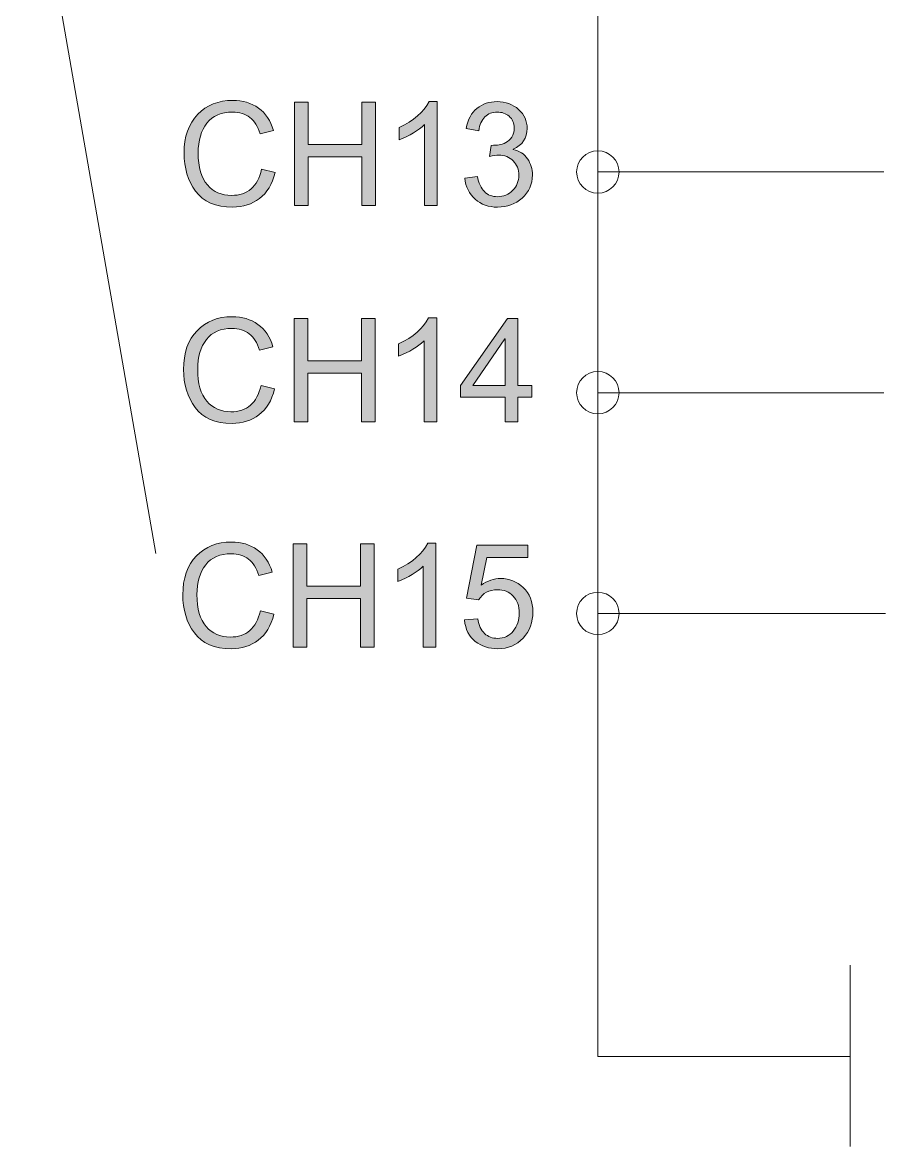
# Model space of a CAD drawing. Header units: inches. Extents: x -20 to 181, y -159 to -38.
# Drawn here: x -16.82 to 0.06, y -133.33 to -111.33 of the extents above; entities that cross this region are included whole.
import ezdxf

# ---------------------------------------------------------------- set-up
doc = ezdxf.new("R2010")
doc.units = ezdxf.units.IN
doc.header["$MEASUREMENT"] = 0
doc.layers.add('GRAPHIC', color=7, linetype='Continuous')
doc.layers.add('TEXT_NEUTRAL', color=7, linetype='Continuous')

# ---------------------------------------------------------------- blocks, each defined once
blk = doc.blocks.new('block 63')
at = {"layer": 'GRAPHIC', "lineweight": 0}
blk.add_lwpolyline([(-5.556, -114.258), (-5.556, -114.258)], dxfattribs=at)
blk.add_open_spline([(-5.97, -114.258), (-5.97, -114.029), (-5.785, -113.844), (-5.556, -113.844), (-5.327, -113.844), (-5.141, -114.029), (-5.141, -114.258), (-5.141, -114.487), (-5.327, -114.673), (-5.556, -114.673), (-5.785, -114.673), (-5.97, -114.487), (-5.97, -114.258)], degree=3, knots=[0, 0, 0, 0, 1, 1, 1, 2, 2, 2, 3, 3, 3, 4, 4, 4, 4], dxfattribs=at)
blk = doc.blocks.new('block 64')
at = {"layer": 'GRAPHIC', "lineweight": 0}
blk.add_lwpolyline([(-5.556, -118.577), (-5.556, -118.577)], dxfattribs=at)
blk.add_open_spline([(-5.97, -118.577), (-5.97, -118.348), (-5.785, -118.163), (-5.556, -118.163), (-5.327, -118.163), (-5.141, -118.348), (-5.141, -118.577), (-5.141, -118.806), (-5.327, -118.992), (-5.556, -118.992), (-5.785, -118.992), (-5.97, -118.806), (-5.97, -118.577)], degree=3, knots=[0, 0, 0, 0, 1, 1, 1, 2, 2, 2, 3, 3, 3, 4, 4, 4, 4], dxfattribs=at)
blk = doc.blocks.new('block 65')
at = {"layer": 'GRAPHIC', "lineweight": 0}
blk.add_lwpolyline([(-5.556, -122.897), (-5.556, -122.897)], dxfattribs=at)
blk.add_open_spline([(-5.97, -122.897), (-5.97, -122.669), (-5.785, -122.483), (-5.556, -122.483), (-5.327, -122.483), (-5.141, -122.669), (-5.141, -122.897), (-5.141, -123.127), (-5.327, -123.312), (-5.556, -123.312), (-5.785, -123.312), (-5.97, -123.127), (-5.97, -122.897)], degree=3, knots=[0, 0, 0, 0, 1, 1, 1, 2, 2, 2, 3, 3, 3, 4, 4, 4, 4], dxfattribs=at)
blk = doc.blocks.new('block 174')
at = {"layer": 'TEXT_NEUTRAL', "true_color": 0x1b1b19}
h = blk.add_hatch(color=250, dxfattribs=at)
h.dxf.hatch_style = 2
edge = h.paths.add_edge_path()
edge.add_spline(control_points=[(-11.871, -114.271), (-11.93, -114.498), (-12.032, -114.667), (-12.179, -114.779), (-12.326, -114.89), (-12.501, -114.946), (-12.706, -114.946), (-13.037, -114.946), (-13.278, -114.842), (-13.429, -114.635), (-13.58, -114.428), (-13.655, -114.179), (-13.655, -113.888), (-13.655, -113.565), (-13.567, -113.313), (-13.389, -113.13), (-13.211, -112.948), (-12.982, -112.857), (-12.703, -112.857), (-12.507, -112.857), (-12.339, -112.907), (-12.199, -113.007), (-12.059, -113.107), (-11.961, -113.254), (-11.905, -113.447), (-11.905, -113.447), (-12.167, -113.509), (-12.167, -113.509), (-12.211, -113.368), (-12.278, -113.262), (-12.368, -113.192), (-12.458, -113.121), (-12.571, -113.086), (-12.706, -113.086), (-12.927, -113.086), (-13.094, -113.158), (-13.208, -113.303), (-13.321, -113.447), (-13.379, -113.641), (-13.379, -113.885), (-13.379, -114.166), (-13.319, -114.375), (-13.199, -114.512), (-13.079, -114.649), (-12.922, -114.717), (-12.729, -114.717), (-12.571, -114.717), (-12.443, -114.674), (-12.344, -114.589), (-12.246, -114.504), (-12.176, -114.375), (-12.137, -114.203), (-12.137, -114.203), (-11.871, -114.271), (-11.871, -114.271)], knot_values=[0, 0, 0, 0, 1, 1, 1, 2, 2, 2, 3, 3, 3, 4, 4, 4, 5, 5, 5, 6, 6, 6, 7, 7, 7, 8, 8, 8, 9, 9, 9, 10, 10, 10, 11, 11, 11, 12, 12, 12, 13, 13, 13, 14, 14, 14, 15, 15, 15, 16, 16, 16, 17, 17, 17, 18, 18, 18, 18], degree=3, periodic=1)
h = blk.add_hatch(color=250, dxfattribs=at)
h.dxf.hatch_style = 2
h.paths.add_polyline_path([(-9.906, -114.912), (-10.175, -114.912), (-10.175, -113.961), (-11.225, -113.961), (-11.225, -114.912), (-11.492, -114.912), (-11.492, -112.891), (-11.225, -112.891), (-11.225, -113.721), (-10.175, -113.721), (-10.175, -112.891), (-9.906, -112.891)])
h = blk.add_hatch(color=250, dxfattribs=at)
h.dxf.hatch_style = 2
edge = h.paths.add_edge_path()
edge.add_spline(control_points=[(-8.699, -114.912), (-8.699, -114.912), (-8.947, -114.912), (-8.947, -114.912), (-8.947, -114.912), (-8.947, -113.331), (-8.947, -113.331), (-9.071, -113.448), (-9.237, -113.548), (-9.444, -113.63), (-9.444, -113.63), (-9.444, -113.39), (-9.444, -113.39), (-9.159, -113.253), (-8.964, -113.084), (-8.86, -112.882), (-8.86, -112.882), (-8.699, -112.882), (-8.699, -112.882), (-8.699, -112.882), (-8.699, -114.912), (-8.699, -114.912)], knot_values=[0, 0, 0, 0, 1, 1, 1, 2, 2, 2, 3, 3, 3, 4, 4, 4, 5, 5, 5, 6, 6, 6, 7, 7, 7, 7], degree=3, periodic=1)
h = blk.add_hatch(color=250, dxfattribs=at)
h.dxf.hatch_style = 2
edge = h.paths.add_edge_path()
edge.add_spline(control_points=[(-7.215, -113.819), (-7.091, -113.842), (-6.996, -113.903), (-6.932, -114), (-6.868, -114.097), (-6.836, -114.202), (-6.836, -114.316), (-6.836, -114.5), (-6.903, -114.651), (-7.037, -114.769), (-7.171, -114.887), (-7.331, -114.946), (-7.517, -114.946), (-7.695, -114.946), (-7.842, -114.894), (-7.958, -114.79), (-8.074, -114.687), (-8.141, -114.549), (-8.161, -114.378), (-8.161, -114.378), (-7.913, -114.344), (-7.913, -114.344), (-7.888, -114.477), (-7.843, -114.577), (-7.777, -114.643), (-7.711, -114.709), (-7.625, -114.742), (-7.517, -114.742), (-7.401, -114.742), (-7.303, -114.701), (-7.223, -114.62), (-7.143, -114.539), (-7.102, -114.439), (-7.102, -114.322), (-7.102, -114.209), (-7.139, -114.115), (-7.212, -114.041), (-7.285, -113.966), (-7.38, -113.929), (-7.498, -113.929), (-7.546, -113.929), (-7.604, -113.938), (-7.673, -113.955), (-7.673, -113.955), (-7.644, -113.737), (-7.644, -113.737), (-7.578, -113.737), (-7.525, -113.734), (-7.487, -113.728), (-7.448, -113.721), (-7.405, -113.706), (-7.357, -113.681), (-7.31, -113.656), (-7.27, -113.621), (-7.239, -113.574), (-7.208, -113.528), (-7.192, -113.47), (-7.192, -113.401), (-7.192, -113.301), (-7.225, -113.223), (-7.292, -113.168), (-7.359, -113.113), (-7.435, -113.086), (-7.523, -113.086), (-7.623, -113.086), (-7.704, -113.117), (-7.767, -113.181), (-7.83, -113.244), (-7.87, -113.335), (-7.887, -113.452), (-7.887, -113.452), (-8.135, -113.407), (-8.135, -113.407), (-8.102, -113.231), (-8.031, -113.1), (-7.922, -113.013), (-7.812, -112.925), (-7.681, -112.882), (-7.528, -112.882), (-7.36, -112.882), (-7.22, -112.932), (-7.107, -113.034), (-6.995, -113.136), (-6.938, -113.26), (-6.938, -113.407), (-6.938, -113.595), (-7.031, -113.731), (-7.215, -113.813), (-7.215, -113.813), (-7.215, -113.819), (-7.215, -113.819)], knot_values=[0, 0, 0, 0, 1, 1, 1, 2, 2, 2, 3, 3, 3, 4, 4, 4, 5, 5, 5, 6, 6, 6, 7, 7, 7, 8, 8, 8, 9, 9, 9, 10, 10, 10, 11, 11, 11, 12, 12, 12, 13, 13, 13, 14, 14, 14, 15, 15, 15, 16, 16, 16, 17, 17, 17, 18, 18, 18, 19, 19, 19, 20, 20, 20, 21, 21, 21, 22, 22, 22, 23, 23, 23, 24, 24, 24, 25, 25, 25, 26, 26, 26, 27, 27, 27, 28, 28, 28, 29, 29, 29, 30, 30, 30, 30], degree=3, periodic=1)
at = {"layer": 'TEXT_NEUTRAL', "lineweight": 0}
blk.add_lwpolyline([(-9.906, -114.912), (-10.175, -114.912), (-10.175, -113.961), (-11.225, -113.961), (-11.225, -114.912), (-11.492, -114.912), (-11.492, -112.891), (-11.225, -112.891), (-11.225, -113.721), (-10.175, -113.721), (-10.175, -112.891), (-9.906, -112.891), (-9.906, -114.912)], dxfattribs=at)
for points, knots in [([(-11.871, -114.271), (-11.93, -114.498), (-12.032, -114.667), (-12.179, -114.779), (-12.326, -114.89), (-12.501, -114.946), (-12.706, -114.946), (-13.037, -114.946), (-13.278, -114.842), (-13.429, -114.635), (-13.58, -114.428), (-13.655, -114.179), (-13.655, -113.888), (-13.655, -113.565), (-13.567, -113.313), (-13.389, -113.13), (-13.211, -112.948), (-12.982, -112.857), (-12.703, -112.857), (-12.507, -112.857), (-12.339, -112.907), (-12.199, -113.007), (-12.059, -113.107), (-11.961, -113.254), (-11.905, -113.447), (-11.905, -113.447), (-12.167, -113.509), (-12.167, -113.509), (-12.211, -113.368), (-12.278, -113.262), (-12.368, -113.192), (-12.458, -113.121), (-12.571, -113.086), (-12.706, -113.086), (-12.927, -113.086), (-13.094, -113.158), (-13.208, -113.303), (-13.321, -113.447), (-13.379, -113.641), (-13.379, -113.885), (-13.379, -114.166), (-13.319, -114.375), (-13.199, -114.512), (-13.079, -114.649), (-12.922, -114.717), (-12.729, -114.717), (-12.571, -114.717), (-12.443, -114.674), (-12.344, -114.589), (-12.246, -114.504), (-12.176, -114.375), (-12.137, -114.203), (-12.137, -114.203), (-11.871, -114.271), (-11.871, -114.271)], [0, 0, 0, 0, 1, 1, 1, 2, 2, 2, 3, 3, 3, 4, 4, 4, 5, 5, 5, 6, 6, 6, 7, 7, 7, 8, 8, 8, 9, 9, 9, 10, 10, 10, 11, 11, 11, 12, 12, 12, 13, 13, 13, 14, 14, 14, 15, 15, 15, 16, 16, 16, 17, 17, 17, 18, 18, 18, 18]), ([(-8.699, -114.912), (-8.699, -114.912), (-8.947, -114.912), (-8.947, -114.912), (-8.947, -114.912), (-8.947, -113.331), (-8.947, -113.331), (-9.071, -113.448), (-9.237, -113.548), (-9.444, -113.63), (-9.444, -113.63), (-9.444, -113.39), (-9.444, -113.39), (-9.159, -113.253), (-8.964, -113.084), (-8.86, -112.882), (-8.86, -112.882), (-8.699, -112.882), (-8.699, -112.882), (-8.699, -112.882), (-8.699, -114.912), (-8.699, -114.912)], [0, 0, 0, 0, 1, 1, 1, 2, 2, 2, 3, 3, 3, 4, 4, 4, 5, 5, 5, 6, 6, 6, 7, 7, 7, 7]), ([(-7.215, -113.819), (-7.091, -113.842), (-6.996, -113.903), (-6.932, -114), (-6.868, -114.097), (-6.836, -114.202), (-6.836, -114.316), (-6.836, -114.5), (-6.903, -114.651), (-7.037, -114.769), (-7.171, -114.887), (-7.331, -114.946), (-7.517, -114.946), (-7.695, -114.946), (-7.842, -114.894), (-7.958, -114.79), (-8.074, -114.687), (-8.141, -114.549), (-8.161, -114.378), (-8.161, -114.378), (-7.913, -114.344), (-7.913, -114.344), (-7.888, -114.477), (-7.843, -114.577), (-7.777, -114.643), (-7.711, -114.709), (-7.625, -114.742), (-7.517, -114.742), (-7.401, -114.742), (-7.303, -114.701), (-7.223, -114.62), (-7.143, -114.539), (-7.102, -114.439), (-7.102, -114.322), (-7.102, -114.209), (-7.139, -114.115), (-7.212, -114.041), (-7.285, -113.966), (-7.38, -113.929), (-7.498, -113.929), (-7.546, -113.929), (-7.604, -113.938), (-7.673, -113.955), (-7.673, -113.955), (-7.644, -113.737), (-7.644, -113.737), (-7.578, -113.737), (-7.525, -113.734), (-7.487, -113.728), (-7.448, -113.721), (-7.405, -113.706), (-7.357, -113.681), (-7.31, -113.656), (-7.27, -113.621), (-7.239, -113.574), (-7.208, -113.528), (-7.192, -113.47), (-7.192, -113.401), (-7.192, -113.301), (-7.225, -113.223), (-7.292, -113.168), (-7.359, -113.113), (-7.435, -113.086), (-7.523, -113.086), (-7.623, -113.086), (-7.704, -113.117), (-7.767, -113.181), (-7.83, -113.244), (-7.87, -113.335), (-7.887, -113.452), (-7.887, -113.452), (-8.135, -113.407), (-8.135, -113.407), (-8.102, -113.231), (-8.031, -113.1), (-7.922, -113.013), (-7.812, -112.925), (-7.681, -112.882), (-7.528, -112.882), (-7.36, -112.882), (-7.22, -112.932), (-7.107, -113.034), (-6.995, -113.136), (-6.938, -113.26), (-6.938, -113.407), (-6.938, -113.595), (-7.031, -113.731), (-7.215, -113.813), (-7.215, -113.813), (-7.215, -113.819), (-7.215, -113.819)], [0, 0, 0, 0, 1, 1, 1, 2, 2, 2, 3, 3, 3, 4, 4, 4, 5, 5, 5, 6, 6, 6, 7, 7, 7, 8, 8, 8, 9, 9, 9, 10, 10, 10, 11, 11, 11, 12, 12, 12, 13, 13, 13, 14, 14, 14, 15, 15, 15, 16, 16, 16, 17, 17, 17, 18, 18, 18, 19, 19, 19, 20, 20, 20, 21, 21, 21, 22, 22, 22, 23, 23, 23, 24, 24, 24, 25, 25, 25, 26, 26, 26, 27, 27, 27, 28, 28, 28, 29, 29, 29, 30, 30, 30, 30])]:
    blk.add_open_spline(points, degree=3, knots=knots, dxfattribs=at)
blk = doc.blocks.new('block 175')
at = {"layer": 'TEXT_NEUTRAL', "true_color": 0x1b1b19}
h = blk.add_hatch(color=250, dxfattribs=at)
h.dxf.hatch_style = 2
edge = h.paths.add_edge_path()
edge.add_spline(control_points=[(-11.882, -118.504), (-11.941, -118.731), (-12.043, -118.9), (-12.19, -119.012), (-12.336, -119.123), (-12.512, -119.179), (-12.717, -119.179), (-13.047, -119.179), (-13.288, -119.076), (-13.439, -118.869), (-13.591, -118.661), (-13.666, -118.412), (-13.666, -118.121), (-13.666, -117.798), (-13.577, -117.546), (-13.4, -117.364), (-13.222, -117.181), (-12.993, -117.09), (-12.714, -117.09), (-12.517, -117.09), (-12.349, -117.14), (-12.21, -117.24), (-12.07, -117.341), (-11.972, -117.487), (-11.916, -117.68), (-11.916, -117.68), (-12.178, -117.742), (-12.178, -117.742), (-12.222, -117.601), (-12.289, -117.496), (-12.379, -117.425), (-12.469, -117.354), (-12.582, -117.319), (-12.717, -117.319), (-12.937, -117.319), (-13.104, -117.391), (-13.218, -117.536), (-13.332, -117.681), (-13.389, -117.875), (-13.389, -118.118), (-13.389, -118.399), (-13.329, -118.608), (-13.209, -118.745), (-13.089, -118.882), (-12.933, -118.951), (-12.74, -118.951), (-12.582, -118.951), (-12.454, -118.908), (-12.355, -118.822), (-12.256, -118.737), (-12.187, -118.608), (-12.148, -118.437), (-12.148, -118.437), (-11.882, -118.504), (-11.882, -118.504)], knot_values=[0, 0, 0, 0, 1, 1, 1, 2, 2, 2, 3, 3, 3, 4, 4, 4, 5, 5, 5, 6, 6, 6, 7, 7, 7, 8, 8, 8, 9, 9, 9, 10, 10, 10, 11, 11, 11, 12, 12, 12, 13, 13, 13, 14, 14, 14, 15, 15, 15, 16, 16, 16, 17, 17, 17, 18, 18, 18, 18], degree=3, periodic=1)
h = blk.add_hatch(color=250, dxfattribs=at)
h.dxf.hatch_style = 2
h.paths.add_polyline_path([(-9.917, -119.145), (-10.185, -119.145), (-10.185, -118.194), (-11.235, -118.194), (-11.235, -119.145), (-11.503, -119.145), (-11.503, -117.125), (-11.235, -117.125), (-11.235, -117.954), (-10.185, -117.954), (-10.185, -117.125), (-9.917, -117.125)])
h = blk.add_hatch(color=250, dxfattribs=at)
h.dxf.hatch_style = 2
edge = h.paths.add_edge_path()
edge.add_spline(control_points=[(-8.71, -119.145), (-8.71, -119.145), (-8.958, -119.145), (-8.958, -119.145), (-8.958, -119.145), (-8.958, -117.564), (-8.958, -117.564), (-9.082, -117.682), (-9.247, -117.782), (-9.455, -117.863), (-9.455, -117.863), (-9.455, -117.623), (-9.455, -117.623), (-9.169, -117.487), (-8.975, -117.317), (-8.871, -117.115), (-8.871, -117.115), (-8.71, -117.115), (-8.71, -117.115), (-8.71, -117.115), (-8.71, -119.145), (-8.71, -119.145)], knot_values=[0, 0, 0, 0, 1, 1, 1, 2, 2, 2, 3, 3, 3, 4, 4, 4, 5, 5, 5, 6, 6, 6, 7, 7, 7, 7], degree=3, periodic=1)
h = blk.add_hatch(color=250, dxfattribs=at)
h.dxf.hatch_style = 2
h.paths.add_polyline_path([(-6.846, -118.663), (-7.119, -118.663), (-7.119, -119.145), (-7.367, -119.145), (-7.367, -118.663), (-8.242, -118.663), (-8.242, -118.434), (-7.323, -117.125), (-7.119, -117.125), (-7.119, -118.434), (-6.846, -118.434)])
h.paths.add_polyline_path([(-7.367, -118.434), (-7.367, -117.522), (-7.373, -117.522), (-8, -118.434)])
at = {"layer": 'TEXT_NEUTRAL', "lineweight": 0}
for points in [[(-9.917, -119.145), (-10.185, -119.145), (-10.185, -118.194), (-11.235, -118.194), (-11.235, -119.145), (-11.503, -119.145), (-11.503, -117.125), (-11.235, -117.125), (-11.235, -117.954), (-10.185, -117.954), (-10.185, -117.125), (-9.917, -117.125), (-9.917, -119.145)], [(-6.846, -118.663), (-7.119, -118.663), (-7.119, -119.145), (-7.367, -119.145), (-7.367, -118.663), (-8.242, -118.663), (-8.242, -118.434), (-7.323, -117.125), (-7.119, -117.125), (-7.119, -118.434), (-6.846, -118.434), (-6.846, -118.663)], [(-7.367, -118.434), (-7.367, -117.522), (-7.373, -117.522), (-8, -118.434), (-7.367, -118.434)]]:
    blk.add_lwpolyline(points, dxfattribs=at)
for points, knots in [([(-11.882, -118.504), (-11.941, -118.731), (-12.043, -118.9), (-12.19, -119.012), (-12.336, -119.123), (-12.512, -119.179), (-12.717, -119.179), (-13.047, -119.179), (-13.288, -119.076), (-13.439, -118.869), (-13.591, -118.661), (-13.666, -118.412), (-13.666, -118.121), (-13.666, -117.798), (-13.577, -117.546), (-13.4, -117.364), (-13.222, -117.181), (-12.993, -117.09), (-12.714, -117.09), (-12.517, -117.09), (-12.349, -117.14), (-12.21, -117.24), (-12.07, -117.341), (-11.972, -117.487), (-11.916, -117.68), (-11.916, -117.68), (-12.178, -117.742), (-12.178, -117.742), (-12.222, -117.601), (-12.289, -117.496), (-12.379, -117.425), (-12.469, -117.354), (-12.582, -117.319), (-12.717, -117.319), (-12.937, -117.319), (-13.104, -117.391), (-13.218, -117.536), (-13.332, -117.681), (-13.389, -117.875), (-13.389, -118.118), (-13.389, -118.399), (-13.329, -118.608), (-13.209, -118.745), (-13.089, -118.882), (-12.933, -118.951), (-12.74, -118.951), (-12.582, -118.951), (-12.454, -118.908), (-12.355, -118.822), (-12.256, -118.737), (-12.187, -118.608), (-12.148, -118.437), (-12.148, -118.437), (-11.882, -118.504), (-11.882, -118.504)], [0, 0, 0, 0, 1, 1, 1, 2, 2, 2, 3, 3, 3, 4, 4, 4, 5, 5, 5, 6, 6, 6, 7, 7, 7, 8, 8, 8, 9, 9, 9, 10, 10, 10, 11, 11, 11, 12, 12, 12, 13, 13, 13, 14, 14, 14, 15, 15, 15, 16, 16, 16, 17, 17, 17, 18, 18, 18, 18]), ([(-8.71, -119.145), (-8.71, -119.145), (-8.958, -119.145), (-8.958, -119.145), (-8.958, -119.145), (-8.958, -117.564), (-8.958, -117.564), (-9.082, -117.682), (-9.247, -117.782), (-9.455, -117.863), (-9.455, -117.863), (-9.455, -117.623), (-9.455, -117.623), (-9.169, -117.487), (-8.975, -117.317), (-8.871, -117.115), (-8.871, -117.115), (-8.71, -117.115), (-8.71, -117.115), (-8.71, -117.115), (-8.71, -119.145), (-8.71, -119.145)], [0, 0, 0, 0, 1, 1, 1, 2, 2, 2, 3, 3, 3, 4, 4, 4, 5, 5, 5, 6, 6, 6, 7, 7, 7, 7])]:
    blk.add_open_spline(points, degree=3, knots=knots, dxfattribs=at)
blk = doc.blocks.new('block 176')
at = {"layer": 'TEXT_NEUTRAL', "true_color": 0x1b1b19}
h = blk.add_hatch(color=250, dxfattribs=at)
h.dxf.hatch_style = 2
edge = h.paths.add_edge_path()
edge.add_spline(control_points=[(-11.896, -122.914), (-11.954, -123.141), (-12.057, -123.31), (-12.204, -123.422), (-12.35, -123.533), (-12.526, -123.589), (-12.731, -123.589), (-13.062, -123.589), (-13.303, -123.485), (-13.454, -123.278), (-13.605, -123.071), (-13.68, -122.822), (-13.68, -122.531), (-13.68, -122.208), (-13.591, -121.956), (-13.414, -121.773), (-13.236, -121.591), (-13.007, -121.5), (-12.728, -121.5), (-12.532, -121.5), (-12.363, -121.55), (-12.224, -121.65), (-12.084, -121.75), (-11.986, -121.897), (-11.93, -122.09), (-11.93, -122.09), (-12.192, -122.152), (-12.192, -122.152), (-12.236, -122.011), (-12.303, -121.905), (-12.393, -121.835), (-12.483, -121.764), (-12.596, -121.729), (-12.731, -121.729), (-12.951, -121.729), (-13.119, -121.801), (-13.232, -121.946), (-13.346, -122.09), (-13.403, -122.284), (-13.403, -122.528), (-13.403, -122.809), (-13.343, -123.018), (-13.223, -123.155), (-13.104, -123.292), (-12.947, -123.36), (-12.754, -123.36), (-12.596, -123.36), (-12.468, -123.318), (-12.369, -123.232), (-12.27, -123.147), (-12.201, -123.018), (-12.162, -122.846), (-12.162, -122.846), (-11.896, -122.914), (-11.896, -122.914)], knot_values=[0, 0, 0, 0, 1, 1, 1, 2, 2, 2, 3, 3, 3, 4, 4, 4, 5, 5, 5, 6, 6, 6, 7, 7, 7, 8, 8, 8, 9, 9, 9, 10, 10, 10, 11, 11, 11, 12, 12, 12, 13, 13, 13, 14, 14, 14, 15, 15, 15, 16, 16, 16, 17, 17, 17, 18, 18, 18, 18], degree=3, periodic=1)
h = blk.add_hatch(color=250, dxfattribs=at)
h.dxf.hatch_style = 2
h.paths.add_polyline_path([(-9.931, -123.555), (-10.2, -123.555), (-10.2, -122.604), (-11.25, -122.604), (-11.25, -123.555), (-11.517, -123.555), (-11.517, -121.534), (-11.25, -121.534), (-11.25, -122.364), (-10.2, -122.364), (-10.2, -121.534), (-9.931, -121.534)])
h = blk.add_hatch(color=250, dxfattribs=at)
h.dxf.hatch_style = 2
edge = h.paths.add_edge_path()
edge.add_spline(control_points=[(-8.724, -123.555), (-8.724, -123.555), (-8.972, -123.555), (-8.972, -123.555), (-8.972, -123.555), (-8.972, -121.974), (-8.972, -121.974), (-9.096, -122.091), (-9.262, -122.191), (-9.469, -122.273), (-9.469, -122.273), (-9.469, -122.033), (-9.469, -122.033), (-9.184, -121.896), (-8.989, -121.727), (-8.885, -121.525), (-8.885, -121.525), (-8.724, -121.525), (-8.724, -121.525), (-8.724, -121.525), (-8.724, -123.555), (-8.724, -123.555)], knot_values=[0, 0, 0, 0, 1, 1, 1, 2, 2, 2, 3, 3, 3, 4, 4, 4, 5, 5, 5, 6, 6, 6, 7, 7, 7, 7], degree=3, periodic=1)
h = blk.add_hatch(color=250, dxfattribs=at)
h.dxf.hatch_style = 2
edge = h.paths.add_edge_path()
edge.add_spline(control_points=[(-7.838, -122.341), (-7.715, -122.256), (-7.587, -122.214), (-7.455, -122.214), (-7.287, -122.214), (-7.14, -122.273), (-7.016, -122.392), (-6.891, -122.511), (-6.828, -122.67), (-6.828, -122.868), (-6.828, -123.068), (-6.892, -123.239), (-7.018, -123.379), (-7.145, -123.519), (-7.311, -123.589), (-7.517, -123.589), (-7.685, -123.589), (-7.831, -123.541), (-7.954, -123.446), (-8.077, -123.351), (-8.148, -123.21), (-8.166, -123.024), (-8.166, -123.024), (-7.907, -123.005), (-7.907, -123.005), (-7.886, -123.133), (-7.841, -123.228), (-7.772, -123.291), (-7.703, -123.354), (-7.618, -123.385), (-7.517, -123.385), (-7.391, -123.385), (-7.289, -123.338), (-7.211, -123.242), (-7.133, -123.147), (-7.094, -123.031), (-7.094, -122.892), (-7.094, -122.75), (-7.134, -122.639), (-7.214, -122.557), (-7.294, -122.475), (-7.397, -122.434), (-7.523, -122.434), (-7.682, -122.434), (-7.804, -122.499), (-7.889, -122.629), (-7.889, -122.629), (-8.124, -122.601), (-8.124, -122.601), (-8.124, -122.601), (-7.926, -121.562), (-7.926, -121.562), (-7.926, -121.562), (-6.925, -121.562), (-6.925, -121.562), (-6.925, -121.562), (-6.925, -121.802), (-6.925, -121.802), (-6.925, -121.802), (-7.729, -121.802), (-7.729, -121.802), (-7.729, -121.802), (-7.838, -122.341), (-7.838, -122.341)], knot_values=[0, 0, 0, 0, 1, 1, 1, 2, 2, 2, 3, 3, 3, 4, 4, 4, 5, 5, 5, 6, 6, 6, 7, 7, 7, 8, 8, 8, 9, 9, 9, 10, 10, 10, 11, 11, 11, 12, 12, 12, 13, 13, 13, 14, 14, 14, 15, 15, 15, 16, 16, 16, 17, 17, 17, 18, 18, 18, 19, 19, 19, 20, 20, 20, 21, 21, 21, 21], degree=3, periodic=1)
at = {"layer": 'TEXT_NEUTRAL', "lineweight": 0}
blk.add_lwpolyline([(-9.931, -123.555), (-10.2, -123.555), (-10.2, -122.604), (-11.25, -122.604), (-11.25, -123.555), (-11.517, -123.555), (-11.517, -121.534), (-11.25, -121.534), (-11.25, -122.364), (-10.2, -122.364), (-10.2, -121.534), (-9.931, -121.534), (-9.931, -123.555)], dxfattribs=at)
for points, knots in [([(-11.896, -122.914), (-11.954, -123.141), (-12.057, -123.31), (-12.204, -123.422), (-12.35, -123.533), (-12.526, -123.589), (-12.731, -123.589), (-13.062, -123.589), (-13.303, -123.485), (-13.454, -123.278), (-13.605, -123.071), (-13.68, -122.822), (-13.68, -122.531), (-13.68, -122.208), (-13.591, -121.956), (-13.414, -121.773), (-13.236, -121.591), (-13.007, -121.5), (-12.728, -121.5), (-12.532, -121.5), (-12.363, -121.55), (-12.224, -121.65), (-12.084, -121.75), (-11.986, -121.897), (-11.93, -122.09), (-11.93, -122.09), (-12.192, -122.152), (-12.192, -122.152), (-12.236, -122.011), (-12.303, -121.905), (-12.393, -121.835), (-12.483, -121.764), (-12.596, -121.729), (-12.731, -121.729), (-12.951, -121.729), (-13.119, -121.801), (-13.232, -121.946), (-13.346, -122.09), (-13.403, -122.284), (-13.403, -122.528), (-13.403, -122.809), (-13.343, -123.018), (-13.223, -123.155), (-13.104, -123.292), (-12.947, -123.36), (-12.754, -123.36), (-12.596, -123.36), (-12.468, -123.318), (-12.369, -123.232), (-12.27, -123.147), (-12.201, -123.018), (-12.162, -122.846), (-12.162, -122.846), (-11.896, -122.914), (-11.896, -122.914)], [0, 0, 0, 0, 1, 1, 1, 2, 2, 2, 3, 3, 3, 4, 4, 4, 5, 5, 5, 6, 6, 6, 7, 7, 7, 8, 8, 8, 9, 9, 9, 10, 10, 10, 11, 11, 11, 12, 12, 12, 13, 13, 13, 14, 14, 14, 15, 15, 15, 16, 16, 16, 17, 17, 17, 18, 18, 18, 18]), ([(-8.724, -123.555), (-8.724, -123.555), (-8.972, -123.555), (-8.972, -123.555), (-8.972, -123.555), (-8.972, -121.974), (-8.972, -121.974), (-9.096, -122.091), (-9.262, -122.191), (-9.469, -122.273), (-9.469, -122.273), (-9.469, -122.033), (-9.469, -122.033), (-9.184, -121.896), (-8.989, -121.727), (-8.885, -121.525), (-8.885, -121.525), (-8.724, -121.525), (-8.724, -121.525), (-8.724, -121.525), (-8.724, -123.555), (-8.724, -123.555)], [0, 0, 0, 0, 1, 1, 1, 2, 2, 2, 3, 3, 3, 4, 4, 4, 5, 5, 5, 6, 6, 6, 7, 7, 7, 7]), ([(-7.838, -122.341), (-7.715, -122.256), (-7.587, -122.214), (-7.455, -122.214), (-7.287, -122.214), (-7.14, -122.273), (-7.016, -122.392), (-6.891, -122.511), (-6.828, -122.67), (-6.828, -122.868), (-6.828, -123.068), (-6.892, -123.239), (-7.018, -123.379), (-7.145, -123.519), (-7.311, -123.589), (-7.517, -123.589), (-7.685, -123.589), (-7.831, -123.541), (-7.954, -123.446), (-8.077, -123.351), (-8.148, -123.21), (-8.166, -123.024), (-8.166, -123.024), (-7.907, -123.005), (-7.907, -123.005), (-7.886, -123.133), (-7.841, -123.228), (-7.772, -123.291), (-7.703, -123.354), (-7.618, -123.385), (-7.517, -123.385), (-7.391, -123.385), (-7.289, -123.338), (-7.211, -123.242), (-7.133, -123.147), (-7.094, -123.031), (-7.094, -122.892), (-7.094, -122.75), (-7.134, -122.639), (-7.214, -122.557), (-7.294, -122.475), (-7.397, -122.434), (-7.523, -122.434), (-7.682, -122.434), (-7.804, -122.499), (-7.889, -122.629), (-7.889, -122.629), (-8.124, -122.601), (-8.124, -122.601), (-8.124, -122.601), (-7.926, -121.562), (-7.926, -121.562), (-7.926, -121.562), (-6.925, -121.562), (-6.925, -121.562), (-6.925, -121.562), (-6.925, -121.802), (-6.925, -121.802), (-6.925, -121.802), (-7.729, -121.802), (-7.729, -121.802), (-7.729, -121.802), (-7.838, -122.341), (-7.838, -122.341)], [0, 0, 0, 0, 1, 1, 1, 2, 2, 2, 3, 3, 3, 4, 4, 4, 5, 5, 5, 6, 6, 6, 7, 7, 7, 8, 8, 8, 9, 9, 9, 10, 10, 10, 11, 11, 11, 12, 12, 12, 13, 13, 13, 14, 14, 14, 15, 15, 15, 16, 16, 16, 17, 17, 17, 18, 18, 18, 19, 19, 19, 20, 20, 20, 21, 21, 21, 21])]:
    blk.add_open_spline(points, degree=3, knots=knots, dxfattribs=at)

msp = doc.modelspace()

# ---------------------------------------------------------------- linework, layer by layer
at = {"layer": 'GRAPHIC', "lineweight": 0}
for points in [[(-5.556, -48.257), (-5.556, -131.57)], [(-14.206, -121.723), (-16.819, -106.743)], [(-5.556, -114.258), (0.043, -114.258)], [(-5.556, -118.577), (0.043, -118.577)], [(-5.556, -122.897), (0.077, -122.897)], [(-0.619, -133.33), (-0.619, -129.78)], [(-5.556, -131.57), (-0.631, -131.57)]]:
    msp.add_lwpolyline(points, dxfattribs=at)

# ---------------------------------------------------------------- block references
at = {"layer": 'GRAPHIC'}
for name in ['block 63', 'block 64', 'block 65']:
    msp.add_blockref(name, (0, 0), dxfattribs=at)
at = {"layer": 'TEXT_NEUTRAL'}
for name in ['block 174', 'block 175', 'block 176']:
    msp.add_blockref(name, (0, 0), dxfattribs=at)

doc.saveas('drawing.dxf')
